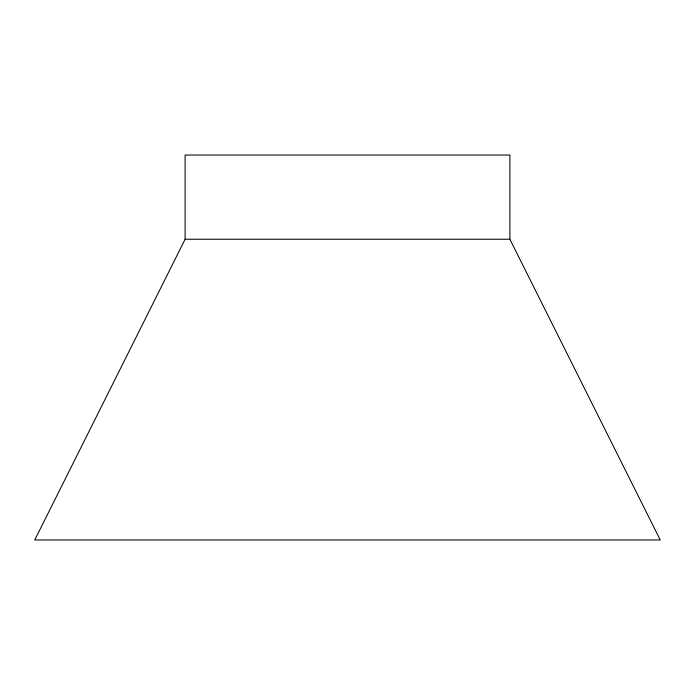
<?xml version="1.0" encoding="UTF-8"?>
<svg xmlns="http://www.w3.org/2000/svg" width="695" height="695" viewBox="0 0 695 695"><rect width="100%" height="100%" fill="white"/><g stroke="black" fill="none" stroke-linecap="round" stroke-linejoin="round"><path stroke-width="1.04" d="M185.113 239.236L34.75 539.963L660.25 539.963L509.887 239.236L509.887 155.037L185.113 155.037L185.113 239.236L509.887 239.236"/></g></svg>
